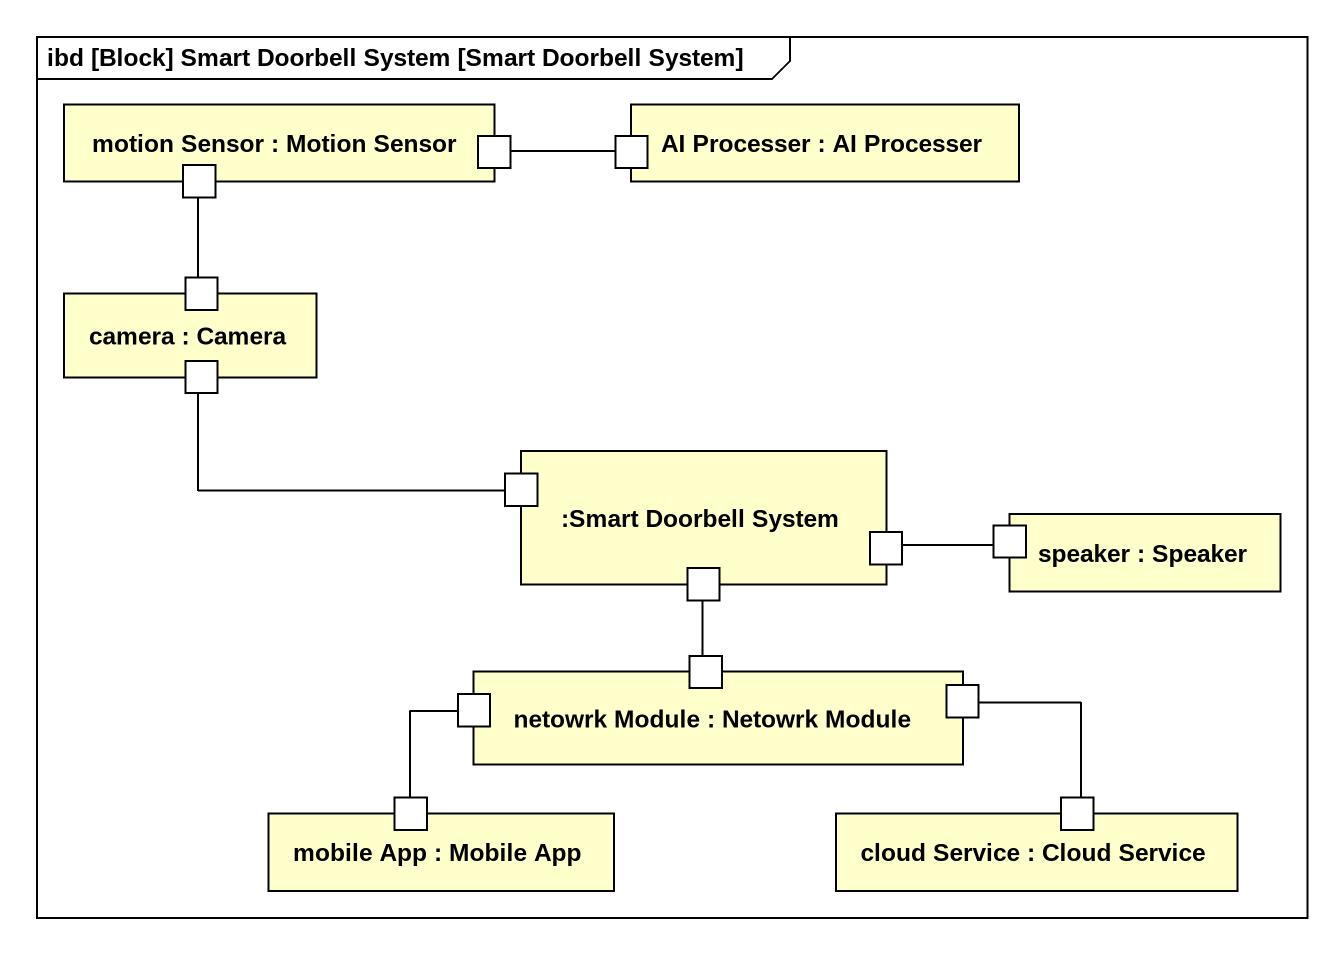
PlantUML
@startuml
mainframe ibd [Block] Smart Doorbell System [Smart Doorbell System]
rectangle "motion Sensor : Motion Sensor" as motion_Sensor {
  port " " as port1
  port " " as port2
}
rectangle "AI Processer : AI Processer" as AI_Processer {
  port " " as port3
}
rectangle "camera : Camera" as camera {
  port " " as port4
  port " " as port5
}
rectangle ":Smart Doorbell System" as Smart_Doorbell_System {
  port " " as port6
  port " " as port7
  port " " as port8
}
rectangle "speaker : Speaker" as speaker {
  port " " as port9
}
rectangle "netowrk Module : Netowrk Module" as netowrk_Module {
  port " " as port10
  port " " as port11
  port " " as port12
}
rectangle "mobile App : Mobile App" as mobile_App {
  port " " as port13
}
rectangle "cloud Service : Cloud Service" as cloud_Service {
  port " " as port14
}
port2 -right- port3
port4 -up- port1
port6 -left- port5
port7 -- port10
port8 -right- port9
port11 -- port14
port12 -- port13
@enduml
